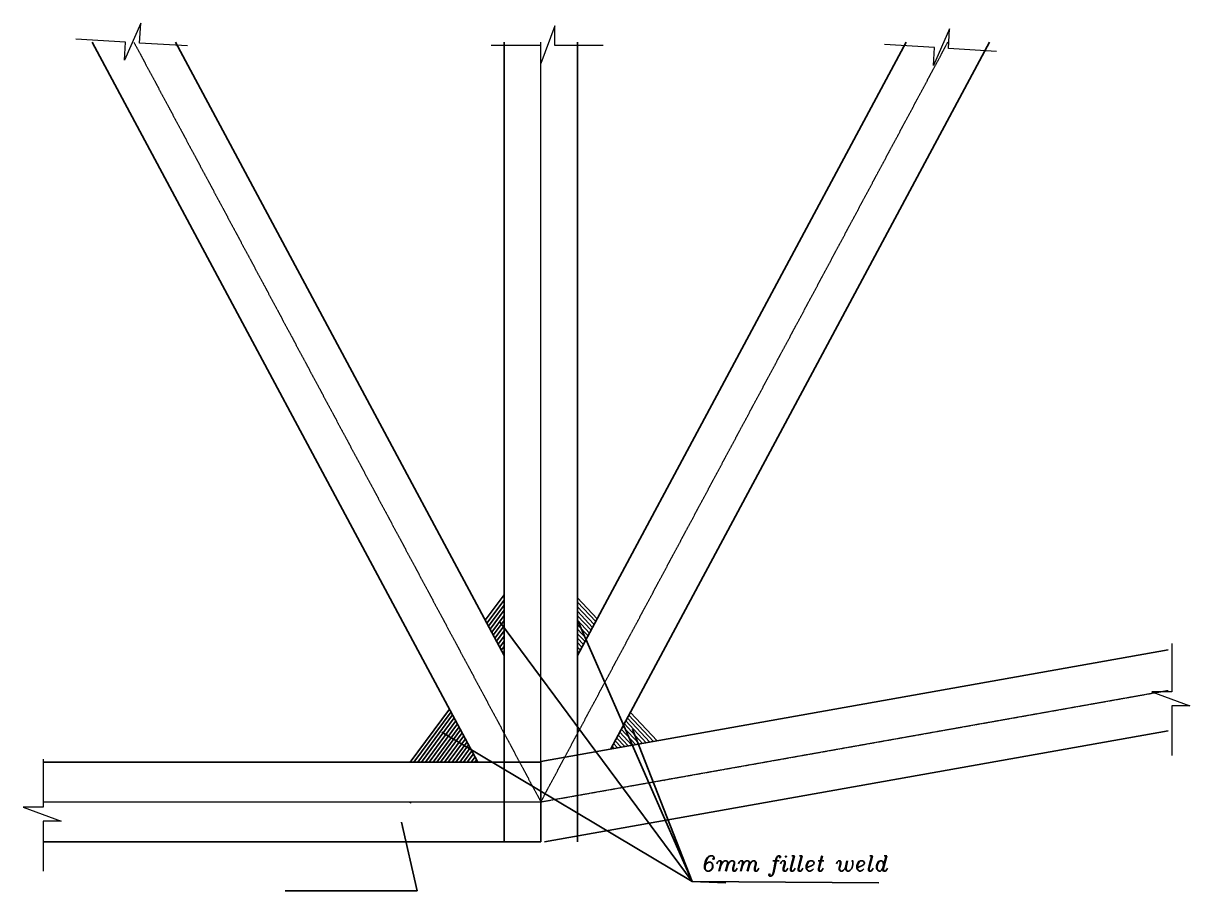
# Model space of a CAD drawing. Extents: x 60675 to 406257, y -6788 to 756297.
# Drawn here: x 390240 to 392144, y 737556 to 738972 of the extents above; entities that cross this region are included whole.
import ezdxf

# ---------------------------------------------------------------- set-up
doc = ezdxf.new("R2010")
doc.units = 0
doc.linetypes.add('CENTER2', pattern=[1.125, 0.75, -0.125, 0.125, -0.125])
doc.linetypes.add('CENTERX2', pattern=[101.6, 63.5, -12.7, 12.7, -12.7])
doc.layers.get('0').update_dxf_attribs({"linetype": 'CONTINUOUS'})
for name, color, linetype, lineweight in [('Axis', 144, 'CENTERX2', 9), ('DIM', 247, 'CONTINUOUS', 20), ('TEXT', 7, 'CONTINUOUS', 25)]:
    doc.layers.add(name, color=color, linetype=linetype, lineweight=lineweight)
doc.layers.add('TRUSS-LAYOUT', color=30, linetype='CONTINUOUS')
doc.styles.add('BOLDTEXT4', font='italic.shx')
doc.styles.add('DIM50', font='romans.shx')
doc.styles.add('TEXT50-2.25', font='romans.shx')
doc.dimstyles.new('DIM 1-5A', dxfattribs={"dimtxt": 11.25, "dimasz": 10, "dimexe": 7.5, "dimexo": 7.5, "dimgap": 2.5, "dimtad": 1, "dimdec": 0, "dimzin": 0, "dimdsep": 46, "dimtxsty": 'DIM50', "dimblk": 'OBLIQUE', "dimcen": 2.5, "dimdle": 7.5, "dimclrd": 9, "dimclre": 9, "dimclrt": 3, "dimazin": 0, "dimtfac": 1, "dimtdec": 0, "dimtix": 1, "dimtofl": 0, "dimtmove": 0, "dimatfit": 3, "dimfxl": 1, "dimtolj": 1, "dimtzin": 0, "dimarcsym": 0})
doc.dimstyles.new('DIM-5', dxfattribs={"dimtxt": 200, "dimasz": 10, "dimexe": 7.5, "dimexo": 7.5, "dimgap": 3, "dimtad": 1, "dimdec": 0, "dimzin": 0, "dimdsep": 46, "dimtxsty": 'TEXT50-2.25', "dimblk1": 'OBLIQUE', "dimblk2": 'OBLIQUE', "dimsah": 1, "dimcen": 2.5, "dimdle": 7.5, "dimclrd": 9, "dimclre": 9, "dimclrt": 3, "dimadec": 0, "dimazin": 0, "dimtfac": 1, "dimtdec": 0, "dimtix": 1, "dimtmove": 0, "dimatfit": 0, "dimfxl": 1, "dimtolj": 1, "dimtzin": 0, "dimlwe": -1, "dimarcsym": 0})

# ---------------------------------------------------------------- blocks, each defined once
blk = doc.blocks.new('_Oblique')
at = {"color": 0, "linetype": 'ByBlock', "lineweight": -2}
blk.add_line((-0.5, -0.5), (0.5, 0.5), dxfattribs=at)

msp = doc.modelspace()

# ---------------------------------------------------------------- linework, layer by layer
at = {"color": 252}
for p, q in [((391024.62397, 738038.61305), (390993.90041, 737997.05438)), ((391024.62397, 738030.20219), (390996.51302, 737992.17751)), ((391024.62397, 738021.79133), (390999.12563, 737987.30064)), ((391144.62397, 738033.92212), (391176.67188, 737999.5265)), ((391144.62397, 738026.58748), (391174.17704, 737994.86947)), ((391144.62397, 738019.25284), (391171.6822, 737990.21243)), ((391024.62397, 738013.38047), (391001.73824, 737982.42376)), ((391024.62397, 738004.96961), (391004.35085, 737977.54689)), ((391144.62397, 738011.91819), (391169.18735, 737985.55539)), ((391144.62397, 738004.58355), (391166.69251, 737980.89835)), ((391024.62397, 737996.55876), (391006.96346, 737972.67002)), ((391024.62397, 737988.1479), (391009.57607, 737967.79315)), ((391144.62397, 737997.24891), (391164.19767, 737976.24132)), ((391144.62397, 737989.91427), (391161.70283, 737971.58428)), ((391144.62397, 737982.57963), (391159.20799, 737966.92724)), ((391024.62397, 737979.73704), (391012.18869, 737962.91627)), ((391024.62397, 737971.32618), (391014.8013, 737958.0394)), ((391024.62397, 737962.91533), (391017.41391, 737953.16253)), ((391144.62397, 737975.24499), (391156.71315, 737962.2702)), ((391144.62397, 737967.91034), (391154.21831, 737957.61317)), ((391024.62397, 737954.50447), (391020.02652, 737948.28565)), ((391024.62397, 737946.09361), (391022.63913, 737943.40878)), ((391144.62397, 737960.5757), (391151.72346, 737952.95613)), ((391144.62397, 737953.24106), (391149.22862, 737948.29909)), ((391144.62397, 737945.90642), (391146.73378, 737943.64205)), ((390935.33598, 737852.25658), (390871.30541, 737765.6447)), ((390937.94859, 737847.3797), (390877.5234, 737765.6447)), ((390930.64102, 737861.0205), (390930.40813, 737860.70548)), ((390940.5612, 737842.50283), (390883.7414, 737765.6447)), ((390943.17381, 737837.62596), (390889.95939, 737765.6447)), ((390945.78642, 737832.74909), (390896.17738, 737765.6447)), ((391223.51123, 737832.84187), (391256.67089, 737797.25306)), ((391226.00607, 737837.49891), (391262.53367, 737798.29543)), ((391228.50091, 737842.15595), (391268.39646, 737799.3378)), ((391230.99575, 737846.81298), (391274.25924, 737800.38018)), ((390948.39903, 737827.87221), (390902.39537, 737765.6447)), ((390951.01164, 737822.99534), (390908.61337, 737765.6447)), ((390953.62425, 737818.11847), (390914.83136, 737765.6447)), ((390956.23686, 737813.24159), (390921.04935, 737765.6447)), ((391211.03702, 737809.55668), (391227.35696, 737792.04121)), ((391213.53186, 737814.21372), (391233.21975, 737793.08358)), ((391216.0267, 737818.87076), (391239.08253, 737794.12595)), ((391218.52154, 737823.5278), (391244.94532, 737795.16832)), ((391221.01639, 737828.18483), (391250.8081, 737796.21069)), ((390958.84947, 737808.36472), (390927.26734, 737765.6447)), ((390961.46208, 737803.48785), (390933.48534, 737765.6447)), ((390964.07469, 737798.61098), (390939.70333, 737765.6447)), ((390966.6873, 737793.7341), (390945.92132, 737765.6447)), ((391201.05765, 737790.92853), (391203.90582, 737787.87172)), ((391203.55249, 737795.58557), (391209.7686, 737788.91409)), ((391206.04734, 737800.24261), (391215.63139, 737789.95646)), ((391208.54218, 737804.89965), (391221.49418, 737790.99883)), ((390969.29991, 737788.85723), (390952.13931, 737765.6447)), ((390971.91252, 737783.98036), (390958.35731, 737765.6447)), ((390974.52513, 737779.10349), (390964.5753, 737765.6447)), ((390977.13774, 737774.22661), (390970.79329, 737765.6447)), ((390979.75035, 737769.34974), (390977.01129, 737765.6447)), ((391285.99088, 737736.44664), (391287.29726, 737735.04455)), ((390872.99605, 737700.6447), (390871.437, 737698.53583))]:
    msp.add_line(p, q, dxfattribs=at)
at = {"color": 5}
msp.add_line((391084.62397, 737765.6447), (391084.62397, 737635.6447), dxfattribs=at)
at = {"layer": 'Axis', "linetype": 'CENTER2'}
for p, q in [((390420.3171, 738940.68418), (391084.62397, 737700.6447)), ((391084.62397, 737635.6447), (391084.62397, 738940.68418)), ((391084.62397, 737700.6447), (391748.93084, 738940.68418)), ((391084.62397, 737700.6447), (392108.78205, 737882.73441)), ((391050.5903, 737764.17422), (391051.37806, 737765.6447)), ((390271.77012, 737700.6447), (391084.62397, 737700.6447))]:
    msp.add_line(p, q, dxfattribs=at)
at = {"layer": 'DIM', "color": 7}
for points in [[(390508.00459, 738934.80537), (390429.56196, 738939.50365), (390431.48962, 738971.68805), (390405.02098, 738911.59341), (390406.77439, 738940.86849), (390325.37118, 738945.74409)], [(391186.19971, 738935.49241), (391107.6165, 738935.49241), (391107.6165, 738967.73449), (391084.78809, 738906.16486), (391084.78809, 738935.49241), (391003.239, 738935.49241)], [(391828.52162, 738925.96468), (391750.07898, 738930.66296), (391752.00665, 738962.84736), (391725.538, 738902.75272), (391727.29142, 738932.0278), (391645.88821, 738936.9034)], [(392114.52473, 737959.10925), (392114.52473, 737880.52604), (392082.28265, 737880.52604), (392143.85228, 737857.69763), (392114.52473, 737857.69763), (392114.52473, 737776.14854)], [(390271.9721, 737770.54198), (390271.9721, 737691.95877), (390239.73002, 737691.95877), (390301.29965, 737669.13036), (390271.9721, 737669.13036), (390271.9721, 737587.58128)]]:
    msp.add_lwpolyline(points, dxfattribs=at)
at = {"layer": 'TRUSS-LAYOUT'}
for p, q in [((390352.24976, 738940.68418), (390981.7352, 737765.6447)), ((390488.38445, 738940.68418), (391024.62397, 737939.70374)), ((391024.62397, 737635.6447), (391024.62397, 738940.68418)), ((391144.62397, 737635.6447), (391144.62397, 738940.68418)), ((391144.62397, 737939.70374), (391680.86349, 738940.68418)), ((391198.94784, 737786.99022), (391816.99818, 738940.68418)), ((391084.62397, 737766.66406), (392108.78205, 737948.75377)), ((391090.35734, 737635.6447), (392108.78205, 737816.71505)), ((390271.77012, 737765.6447), (391084.62397, 737765.6447)), ((390271.77012, 737635.6447), (391084.62397, 737635.6447))]:
    msp.add_line(p, q, dxfattribs=at)

# ---------------------------------------------------------------- texts
at = {"layer": 'TEXT', "linetype": 'Continuous', "insert": (391348.51439, 737612.7405), "char_height": 25, "attachment_point": 1, "style": 'BOLDTEXT4'}
msp.add_mtext('6mm fillet weld', dxfattribs=at)

# ---------------------------------------------------------------- leaders
msp.add_leader([(390857.12334, 737667.28326), (390882.51871, 737555.68081), (390667.27923, 737555.68081)], dimstyle='DIM-5', override={"dimtad": 0})
at = {"layer": 'DIM'}
for points in [[(391017.22698, 737994.96396), (391331.53405, 737570.85516), (391636.11878, 737568.5617)], [(391144.62397, 737997.24891), (391331.53405, 737570.85516), (391386.77735, 737568.5617)], [(390923.20691, 737814.35673), (391331.53405, 737570.85516), (391636.11878, 737568.5617)], [(391234.19616, 737819.17303), (391331.53405, 737570.85516), (391636.11878, 737568.5617)]]:
    msp.add_leader(points, dimstyle='DIM 1-5A', override={"dimgap": 50, "dimtad": 0}, dxfattribs=at)

doc.saveas('drawing.dxf')
